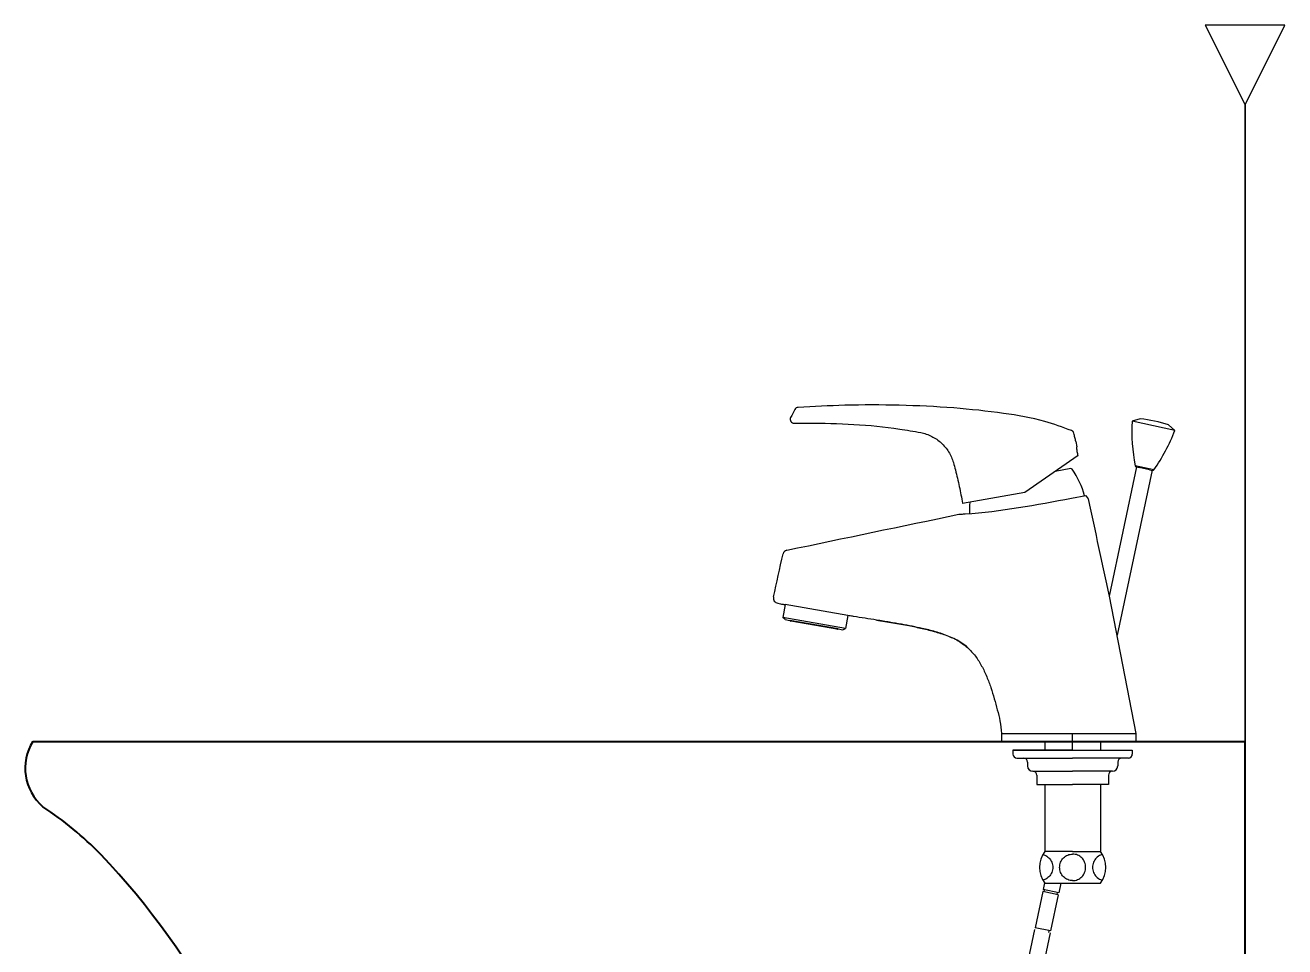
# Model space of a CAD drawing. Extents: x 53991 to 56416, y 58077 to 61507.
# Drawn here: x 55424.6 to 55899.6, y 59613.7 to 59961.2 of the extents above; entities that cross this region are included whole.
import ezdxf

# ---------------------------------------------------------------- set-up
doc = ezdxf.new("R2010")
doc.units = 0
doc.header["$MEASUREMENT"] = 0
for name, color, linetype in [('7', 7, 'CONTINUOUS'), ('Dim', 4, 'CONTINUOUS'), ('외형선', 3, 'CONTINUOUS')]:
    doc.layers.add(name, color=color, linetype=linetype)
for name, color, linetype, lineweight in [('AM_4', 40, 'CONTINUOUS', 13), ('OUTLINE', 11, 'CONTINUOUS', 40), ('Y', 202, 'CONTINUOUS', 35)]:
    doc.layers.add(name, color=color, linetype=linetype, lineweight=lineweight)

msp = doc.modelspace()

# ---------------------------------------------------------------- linework, layer by layer
at = {"layer": '7'}
for p, q in [((55845.05033281387, 59812.7235170069, 0.222022916083726), (55842.0485593756, 59811.82805275549, 0.222022916083726)), ((55845.05033281387, 59812.7235170069, 0.222022916083726), (55845.0806519019, 59812.71707248576, 0.222022916083726)), ((55858.1879947877, 59808.39750985699, 0.222022916083726), (55842.04855937569, 59811.82805275541, 0.222022916083726)), ((55855.77963733398, 59810.44293292899, 0.222022916083726), (55855.809956422, 59810.43648840785, 0.222022916083726)), ((55855.809956422, 59810.43648840785, 0.222022916083726), (55858.1879947877, 59808.39750985699, 0.222022916083726)), ((55820.82748758676, 59804.14737053461, 0.222022916083726), (55821.1747895251, 59802.17772336578, 0.222022916083726)), ((55821.67477186295, 59798.9677724229, 0.222022916083726), (55801.60978222943, 59784.91811542735, 0.222022916083726)), ((55818.97905652446, 59793.97180413113, 0.222022916083726), (55813.04562752746, 59792.92558051087, 0.222022916083726)), ((55843.75329138103, 59794.59708096654, 0.222022916083726), (55833.40596959078, 59745.91675931972, 0.222022916083726)), ((55849.62217698537, 59793.34961082163, 0.222022916083726), (55836.41659664162, 59731.22223992326, 0.222022916083726)), ((55850.30171678099, 59793.51798534779, 0.222022916083726), (55843.20098497703, 59795.02729248547, 0.222022916083726)), ((55843.58811925304, 59794.63218938628, 0.222022916083726), (55844.73143898178, 59794.38916927578, 0.222022916083726)), ((55848.64402938467, 59793.55752251258, 0.222022916083726), (55844.73143898178, 59794.38916927578, 0.222022916083726)), ((55848.64402938467, 59793.55752251258, 0.222022916083726), (55849.78734911341, 59793.31450240209, 0.222022916083726)), ((55801.60978222943, 59784.91811542735, 0.222022916083726), (55778.11480847516, 59780.77531764348, 0.222022916083726)), ((55819.2371197372, 59782.84761490755, 0.222022916083726), (55824.57546573793, 59783.78890933985, 0.222022916083726)), ((55833.40596959078, 59745.91675931972, 0.222022916083726), (55843.43430421111, 59694.12994147555, 0.222022916083726)), ((55711.22798009399, 59742.71801035938, 0.222022916083726), (55710.36096450346, 59737.80092060362, 0.222022916083726)), ((55734.86596416225, 59738.56518806258, 0.222022916083726), (55711.22798009399, 59742.71801035938, 0.222022916083726)), ((55733.99635057576, 59733.63336433962, 0.222022916083726), (55710.36096450346, 59737.80092060362, 0.222022916083726)), ((55711.24551643436, 59737.05869340472, 0.222022916083726), (55710.36096450346, 59737.80092060362, 0.222022916083726)), ((55711.24551643436, 59737.05869340472, 0.222022916083726), (55712.96954284915, 59736.75470103233, 0.222022916083726)), ((55731.18787343285, 59733.54231780694, 0.222022916083726), (55712.96893000216, 59736.75480909379, 0.222022916083726)), ((55730.75922069616, 59733.41481552742, 0.222022916083726), (55713.32812346786, 59736.48838827213, 0.222022916083726)), ((55734.86596416225, 59738.56518806258, 0.222022916083726), (55733.99635057576, 59733.63336433962, 0.222022916083726)), ((55735.35836803874, 59738.47836397375, 0.222022916083726), (55734.86596416225, 59738.56518806258, 0.222022916083726)), ((55731.18732023226, 59733.54241535113, 0.222022916083726), (55732.91128700066, 59733.23843349602, 0.222022916083726)), ((55732.91128700066, 59733.23843349602, 0.222022916083726), (55733.99635057576, 59733.63336433962, 0.222022916083726)), ((55792.8600313263, 59694.12994147555, 0.222022916083726), (55792.8600313263, 59691.12994147555, 0.222022916083726)), ((55843.43430421111, 59694.12994147555, 0.222022916083726), (55843.43430421111, 59691.12994147555, 0.222022916083726)), ((55809.1338621391, 59691.12994147555, 0.222022916083726), (55809.1338621391, 59687.84416371374, 0.222022916083726)), ((55830.1338621391, 59691.12994147555, 0.222022916083726), (55830.1338621391, 59687.84416371374, 0.222022916083726)), ((55797.1338621391, 59687.84416371374, 0.222022916083726), (55797.1338621391, 59686.34416371375, 0.222022916083726)), ((55819.6338621391, 59687.84416371374, 0.222022916083726), (55797.1338621391, 59687.84416371374, 0.222022916083726)), ((55798.6338621391, 59684.84416371375, 0.222022916083726), (55801.1338621391, 59684.84416371375, 0.222022916083726)), ((55801.1338621391, 59684.84416371375, 0.222022916083726), (55819.6338621391, 59684.84416371375, 0.222022916083726)), ((55819.6338621391, 59687.84416371374, 0.222022916083726), (55842.1338621391, 59687.84416371374, 0.222022916083726)), ((55838.1338621391, 59684.84416371375, 0.222022916083726), (55819.6338621391, 59684.84416371375, 0.222022916083726)), ((55840.6338621391, 59684.84416371375, 0.222022916083726), (55838.1338621391, 59684.84416371375, 0.222022916083726)), ((55842.1338621391, 59687.84416371374, 0.222022916083726), (55842.1338621391, 59686.34416371375, 0.222022916083726)), ((55802.6338621391, 59683.34416371375, 0.222022916083726), (55802.6338621391, 59681.84416371375, 0.222022916083726)), ((55804.6338621391, 59679.84416371375, 0.222022916083726), (55819.6338621391, 59679.84416371375, 0.222022916083726)), ((55834.6338621391, 59679.84416371375, 0.222022916083726), (55819.6338621391, 59679.84416371375, 0.222022916083726)), ((55836.6338621391, 59683.34416371375, 0.222022916083726), (55836.6338621391, 59681.84416371375, 0.222022916083726)), ((55806.1338621391, 59678.34416371375, 0.222022916083726), (55806.1338621391, 59674.84416371375, 0.222022916083726)), ((55806.1338621391, 59674.84416371375, 0.222022916083726), (55819.6338621391, 59674.84416371375, 0.222022916083726)), ((55809.1338621391, 59674.84416371375, 0.222022916083726), (55809.1338621391, 59649.62994147555, 0.222022916083726)), ((55833.1338621391, 59674.84416371375, 0.222022916083726), (55819.6338621391, 59674.84416371375, 0.222022916083726)), ((55830.1338621391, 59674.84416371375, 0.222022916083726), (55830.1338621391, 59649.62994147555, 0.222022916083726)), ((55833.1338621391, 59678.34416371375, 0.222022916083726), (55833.1338621391, 59674.84416371375, 0.222022916083726)), ((55819.6338621391, 59649.62994147555, 0.222022916083726), (55809.1338621391, 59649.62994147555, 0.222022916083726)), ((55819.6338621391, 59649.62994147555, 0.222022916083726), (55830.1338621391, 59649.62994147555, 0.222022916083726)), ((55809.03512860817, 59637.76389381166, 0.222022916083726), (55808.50223719137, 59635.25683680706, 0.222022916083726)), ((55809.1338621391, 59637.62994147555, 0.222022916083726), (55830.1338621391, 59637.62994147555, 0.222022916083726)), ((55815.14069972932, 59637.62994147555, 0.222022916083726), (55814.37112279571, 59634.00936666215, 0.222022916083726)), ((55808.3566990078, 59634.57213348654, 0.222022916083726), (55805.44593533635, 59620.87806707623, 0.222022916083726)), ((55814.22558461216, 59633.32466334163, 0.222022916083726), (55808.3566990078, 59634.57213348654, 0.222022916083726)), ((55814.37112279571, 59634.00936666215, 0.222022916083726), (55808.50223719137, 59635.25683680706, 0.222022916083726)), ((55808.84577280813, 59634.46817764113, 0.222022916083726), (55808.9913109917, 59635.15288096165, 0.222022916083726)), ((55814.22558461216, 59633.32466334163, 0.222022916083726), (55811.31482094069, 59619.63059693132, 0.222022916083726)), ((55813.73651081182, 59633.42861918704, 0.222022916083726), (55813.88204899538, 59634.11332250756, 0.222022916083726)), ((55805.30039715269, 59620.19336375571, 0.222022916083726), (55802.38963348125, 59606.4992973455, 0.222022916083726)), ((55811.31482094069, 59619.63059693132, 0.222022916083726), (55805.44593533635, 59620.87806707623, 0.222022916083726)), ((55811.16928275715, 59618.9458936108, 0.222022916083726), (55808.25851908569, 59605.25182720059, 0.222022916083726)), ((55810.68020895682, 59619.04984945621, 0.222022916083726), (55810.82574714036, 59619.73455277673, 0.222022916083726))]:
    msp.add_line(p, q, dxfattribs=at)
at = {"layer": '7', "elevation": 0.222022916083726}
for points in [[(55808.39207717036, 59648.48598879412, -0.03864455339904184), (55809.09503527814, 59648.25091443066, -0.09923266320467948), (55810.68918186793, 59647.16547538148, -0.09772396573472668), (55811.74964173336, 59645.54815377696, -0.09668326976021187), (55812.12405973836, 59643.62994147555, -0.09668326976021818), (55811.74964173336, 59641.71172917414, -0.097723965734745), (55810.68918186793, 59640.09440756962, -0.09923266320468782), (55809.09503527814, 59639.00896852044, -0.0386445533990412), (55808.39207717036, 59638.77389415698, -0.1003264732363514)], [(55819.6338621391, 59638.62994147555, -0.1003264732363513), (55817.76390711375, 59639.00896852044, -0.09923266320468234), (55816.16976052396, 59640.09440756962, -0.09772396573472465), (55815.10930065853, 59641.71172917414, -0.09668326976020096), (55814.73488265353, 59643.62994147555, -0.0966832697601965), (55815.10930065853, 59645.54815377696, -0.09772396573472242), (55816.16976052396, 59647.16547538148, -0.09923266320467948), (55817.76390711375, 59648.25091443066, -0.1003264732363477), (55819.6338621391, 59648.62994147555)], [(55819.6338621391, 59638.62994147555, 0.1003264732363513), (55821.50381716443, 59639.00896852044, 0.09923266320468234), (55823.09796375423, 59640.09440756962, 0.09772396573472465), (55824.15842361966, 59641.71172917414, 0.09668326976020096), (55824.53284162466, 59643.62994147555, 0.0966832697601965), (55824.15842361966, 59645.54815377696, 0.09772396573472242), (55823.09796375423, 59647.16547538148, 0.09923266320467948), (55821.50381716443, 59648.25091443066, 0.1003264732363477), (55819.6338621391, 59648.62994147555)], [(55830.87564710784, 59648.48598879412, 0.03864455339904184), (55830.17268900006, 59648.25091443066, 0.09923266320467948), (55828.57854241027, 59647.16547538148, 0.09772396573472668), (55827.51808254483, 59645.54815377696, 0.09668326976021187), (55827.14366453984, 59643.62994147555, 0.09668326976021818), (55827.51808254483, 59641.71172917414, 0.097723965734745), (55828.57854241027, 59640.09440756962, 0.09923266320468782), (55830.17268900006, 59639.00896852044, 0.0386445533990412), (55830.87564710784, 59638.77389415698, 0.1003264732363514)]]:
    msp.add_lwpolyline(points, format="xyb", dxfattribs=at)
at = {"layer": '7'}
for centre, radius, start, end in [((55716.17857480449, 59815.56824816959, 0.222022916083726), 1.5000013857, 93.6965532996743, 151.3140769168462), ((55714.63889763484, 59812.57582822916, 0.222022916083726), 1.5000011714, 154.2971509196028, 270.8051919596636), ((55840.09693358425, 59762.96606695092, 0.222022916083726), 50, 71.72041935863008, 84.27958064126055), ((55818.64390519352, 59806.95806252903, 0.222022916083726), 1.5, 12.94405111778915, 66.19217824423241), ((55911.95360197084, 59808.18319064964, 0.222022916083726), 70, 177.0152900350749, 190.8326711069093), ((55792.84406168127, 59833.50070499569, 0.222022916083726), 70, 325.1673288929521, 338.9847099649548), ((55819.06588061329, 59793.47940025462, 0.222022916083726), 0.5, 34.09768124961669, 99.99999999963558), ((55790.49701632297, 59774.13851110335, 0.222022916083726), 35, 15.88088929890376, 34.09768124997047), ((55843.69207509841, 59795.12126318663, 0.222022916083726), 0.5, 190.8326711055999, 257.9999999998239), ((55849.89130495879, 59793.80357620246, 0.222022916083726), 0.5, 258.0000000002493, 325.1673288947201), ((55823.50836107814, 59782.09737528835, 0.222022916083726), 2, 12.54192289448951, 57.75421194463228), ((55815.73920816436, 59778.5893905772, 0.222022916083726), 35, 175.6304533654698, 182.5585460689371), ((55712.33434573855, 59761.26303270455, 0.222022916083726), 1.9999998436, 103.7821654368693, 164.2289609665054), ((55708.80926835563, 59745.15368836421, 0.222022916083726), 2, 167.6446493487671, 258.9831117535043), ((55713.41494755665, 59736.98079214863, 0.222022916083726), 0.5, 206.8698976461867, 259.9999999999419), ((55730.84604478496, 59733.90721940393, 0.222022916083726), 0.5, 259.9999999999419, 313.1301023509708), ((55798.6338621391, 59686.34416371375, 0.222022916083726), 1.5, 180, 270), ((55801.1338621391, 59683.34416371375, 0.222022916083726), 1.5, 0, 90), ((55838.1338621391, 59683.34416371375, 0.222022916083726), 1.5, 90, 180), ((55840.6338621391, 59686.34416371375, 0.222022916083726), 1.5, 270, 0), ((55804.6338621391, 59681.84416371375, 0.222022916083726), 2, 180, 270), ((55804.6338621391, 59678.34416371375, 0.222022916083726), 1.5, 0, 90), ((55834.6338621391, 59678.34416371375, 0.222022916083726), 1.5, 90, 180), ((55834.6338621391, 59681.84416371375, 0.222022916083726), 2, 270, 0), ((55817.1338621391, 59643.62994147555, 0.222022916083726), 10, 143.130102354331, 216.869897645669), ((55817.1338621391, 59643.62994147555, 0.222022916083726), 10, 143.130102354331, 216.869897645669), ((55822.1338621391, 59643.62994147555, 0.222022916083726), 10, 323.130102354331, 36.86989764566896)]:
    msp.add_arc(centre, radius, start, end, dxfattribs=at)
for points in [[(55819.24941049158, 59808.33041938287, 0.222022916083726), (55809.1638294921, 59811.7345580687, 0.222022916083726), (55793.60703757578, 59814.78764738069, 0.222022916083726), (55774.80577177899, 59816.83314752759, 0.222022916083726), (55754.27171309109, 59817.84307255245, 0.222022916083726), (55733.68441226835, 59817.84198982717, 0.222022916083726), (55716.08185400948, 59817.06531904652, 0.222022916083726)], [(55714.86272737377, 59816.28823346083, 0.222022916083726), (55713.2873533268, 59813.22636535319, 0.222022916083726)], [(55714.6599803151, 59811.07572732919, 0.222022916083726), (55719.76338520346, 59811.11357648821, 0.222022916083726), (55737.12023863412, 59810.64228738107, 0.222022916083726), (55754.40230191851, 59808.91341935181, 0.222022916083726), (55762.33284158062, 59807.56590720643, 0.222022916083726)], [(55762.3330560571, 59807.56676485031, 0.222022916083726), (55764.45251234184, 59807.0006255289, 0.222022916083726), (55766.47635460288, 59806.14900570289, 0.222022916083726), (55768.36469610714, 59805.02820895661, 0.222022916083726), (55770.08172640587, 59803.65946165938, 0.222022916083726), (55771.59514489026, 59802.06854451302, 0.222022916083726), (55772.87653226721, 59800.28531932177, 0.222022916083726), (55773.90169806589, 59798.34341028074, 0.222022916083726), (55774.65084476158, 59796.28105493761, 0.222022916083726)], [(55820.82748758676, 59804.14737053461, 0.222022916083726), (55820.46839670278, 59805.71472390297, 0.222022916083726), (55820.10578910589, 59807.29406175672, 0.222022916083726)], [(55821.6191332329, 59799.20979331453, 0.222022916083726), (55821.45987890995, 59799.96991100659, 0.222022916083726), (55821.33878855061, 59800.6829378265, 0.222022916083726), (55821.2563244222, 59801.29877091172, 0.222022916083726), (55821.20682401553, 59801.77421229026, 0.222022916083726), (55821.18204556228, 59802.07481421399, 0.222022916083726), (55821.1747895251, 59802.17772336579, 0.222022916083726)], [(55774.65101318172, 59796.28158485874, 0.222022916083726), (55775.42058382511, 59793.46477888083, 0.222022916083726), (55776.88492565417, 59787.22174342493, 0.222022916083726), (55778.09185078023, 59780.90883311643, 0.222022916083726), (55778.11480847516, 59780.77531764348, 0.222022916083726)], [(55776.74725524505, 59776.76306094784, 0.222022916083726), (55777.00836834733, 59776.77758603105, 0.222022916083726), (55777.79633747604, 59776.82351931825, 0.222022916083726), (55779.12068821014, 59776.90776860915, 0.222022916083726), (55819.2371197372, 59782.84761490755, 0.222022916083726)], [(55711.85788118324, 59763.20545878665, 0.222022916083726), (55776.74725524505, 59776.76306094784, 0.222022916083726)], [(55710.72511213145, 59742.74548966742, 0.222022916083726), (55710.92362260836, 59742.73530887043, 0.222022916083726), (55711.22800497996, 59742.71800890312, 0.222022916083726)], [(55745.70941787034, 59736.85611565345, 0.222022916083726), (55737.00007570605, 59738.22228363165, 0.222022916083726), (55735.35836803874, 59738.47836397375, 0.222022916083726)], [(55745.70941843843, 59736.85612129035, 0.222022916083726), (55751.80866895703, 59735.85321311045, 0.222022916083726), (55757.80753397134, 59734.77245056495, 0.222022916083726), (55762.86655831894, 59733.72451405565, 0.222022916083726)], [(55762.86655326115, 59733.72450175335, 0.222022916083726), (55759.16040918815, 59734.50783998715, 0.222022916083726), (55755.06874372474, 59735.28194784345, 0.222022916083726), (55750.58462337183, 59736.06017190755, 0.222022916083726), (55745.70941787034, 59736.85611565345, 0.222022916083726)], [(55762.86654391064, 59733.72446470525, 0.222022916083726), (55767.98934308835, 59732.42069745835, 0.222022916083726), (55772.79631585305, 59730.78790640805, 0.222022916083726), (55776.90370121054, 59728.78668297035, 0.222022916083726), (55779.31459728195, 59727.09199935284, 0.222022916083726)], [(55779.31519967034, 59727.09273201704, 0.222022916083726), (55777.85109035525, 59728.18386585484, 0.222022916083726), (55775.46428843113, 59729.58355867715, 0.222022916083726), (55772.93723072665, 59730.73111497485, 0.222022916083726), (55770.38173067514, 59731.67338550395, 0.222022916083726), (55767.85967947735, 59732.45822795125, 0.222022916083726), (55765.37314676633, 59733.12822903655, 0.222022916083726), (55762.86655326115, 59733.72450175335, 0.222022916083726)], [(55779.31459728195, 59727.09199935284, 0.222022916083726), (55779.96735414144, 59726.53402466925, 0.222022916083726)], [(55779.96780074654, 59726.53376037685, 0.222022916083726), (55779.31519967034, 59727.09273201704, 0.222022916083726)], [(55779.96780074664, 59726.53376037695, 0.222022916083726), (55782.93554367244, 59723.28189346535, 0.222022916083726), (55785.32150025835, 59719.54136156175, 0.222022916083726), (55787.23473946044, 59715.52708305055, 0.222022916083726), (55788.79284696924, 59711.39073384695, 0.222022916083726), (55790.09611420354, 59707.21245552675, 0.222022916083726), (55791.21718617395, 59703.02657998454, 0.222022916083726), (55792.21178558274, 59698.83344296505, 0.222022916083726), (55792.8600313263, 59694.12994147555, 0.222022916083726)]]:
    msp.add_spline(points, degree=3, dxfattribs=at)
for points in [[(55821.67477186295, 59798.9677724229, 0.222022916083726), (55821.65622648783, 59799.04844624517, 0.222022916083726), (55821.63767986037, 59799.12911977986, 0.222022916083726), (55821.6191332329, 59799.20979331453, 0.222022916083726)], [(55825.46063614554, 59782.53168316625, 0.222022916083726), (55828.10908062728, 59770.32670855074, 0.222022916083726), (55830.75752510903, 59758.12173393523, 0.222022916083726), (55833.40596959078, 59745.91675931972, 0.222022916083726)], [(55706.85558971502, 59745.58163668957, 0.222022916083726), (55708.04027022558, 59750.98996492059, 0.222022916083726), (55709.22495073616, 59756.39829315162, 0.222022916083726), (55710.40963124674, 59761.80662138265, 0.222022916083726)]]:
    msp.add_open_spline(points, degree=3, dxfattribs=at)
msp.add_open_spline([(55708.42707170144, 59743.1905465666, 0.222022916083726), (55708.78195301378, 59743.12145606566, 0.222022916083726), (55709.54783729248, 59742.97243689832, 0.222022916083726), (55710.31397875905, 59742.82474523062, 0.222022916083726), (55710.72511213145, 59742.74548966742, 0.222022916083726)], degree=3, knots=[0.1733173775257519, 0.1733173775257519, 0.1733173775257519, 0.1733173775257519, 1.257949877608374, 2.514058188746958, 2.514058188746958, 2.514058188746958, 2.514058188746958], dxfattribs=at)
at = {"layer": 'AM_4', "color": 0}
msp.add_line((55798.13401558968, 59691.12994147555, 0.222022916083726), (55841.13401558968, 59691.12994147555, 0.222022916083726), dxfattribs=at)
at = {"layer": 'Dim', "color": 0}
for p, q in [((55792.8600313263, 59694.12994147555, 0.222022916083726), (55843.43430421111, 59694.12994147555, 0.222022916083726)), ((55819.6338621391, 59687.84416371374, 0.222022916083726), (55819.6338621391, 59694.12994147555, 0.222022916083726)), ((55797.1338621391, 59687.84416371374, 0.222022916083726), (55842.1338621391, 59687.84416371374, 0.222022916083726))]:
    msp.add_line(p, q, dxfattribs=at)
at = {"layer": 'OUTLINE', "color": 0}
for p in [(55427.63742416307, 59691.12994147555, 0.222022916083726), (55884.63742416307, 59526.12994147555, 0.222022916083726)]:
    msp.add_line(p, (55884.63742416307, 59691.12994147555, 0.222022916083726), dxfattribs=at)
for centre, radius, start, end in [((55443.76731570861, 59681.01044277551, -0.3226046858498501), 19.12956913322754, 148.0622393485079, 229.425421057556), ((55357.31584936532, 59554.36619591332, -0.3226046858498501), 134.3387753594561, 44.49056505002975, 56.57037805999872), ((55234.60533046876, 59442.25526229699, -0.8672322877834263), 300.5029672238248, 12.8318924668259, 43.34297990399212)]:
    msp.add_arc(centre, radius, start, end, dxfattribs=at)
at = {"layer": 'Y', "color": 0}
msp.add_line((55884.63742416307, 59931.17574868781, 0.222022916083726), (55884.63742416307, 58931.12994147553, 0.222022916083726), dxfattribs=at)
at = {"layer": '외형선', "linetype": 'Continuous'}
for p, q in [((55899.63742416307, 59961.17574868781, 0.222022916083726), (55869.63742416307, 59961.17574868781, 0.222022916083726)), ((55869.63742416307, 59961.17574868781, 0.222022916083726), (55884.63742416307, 59931.17574868781, 0.222022916083726)), ((55884.63742416307, 59931.17574868781, 0.222022916083726), (55899.63742416307, 59961.17574868781, 0.222022916083726))]:
    msp.add_line(p, q, dxfattribs=at)

doc.saveas('drawing.dxf')
